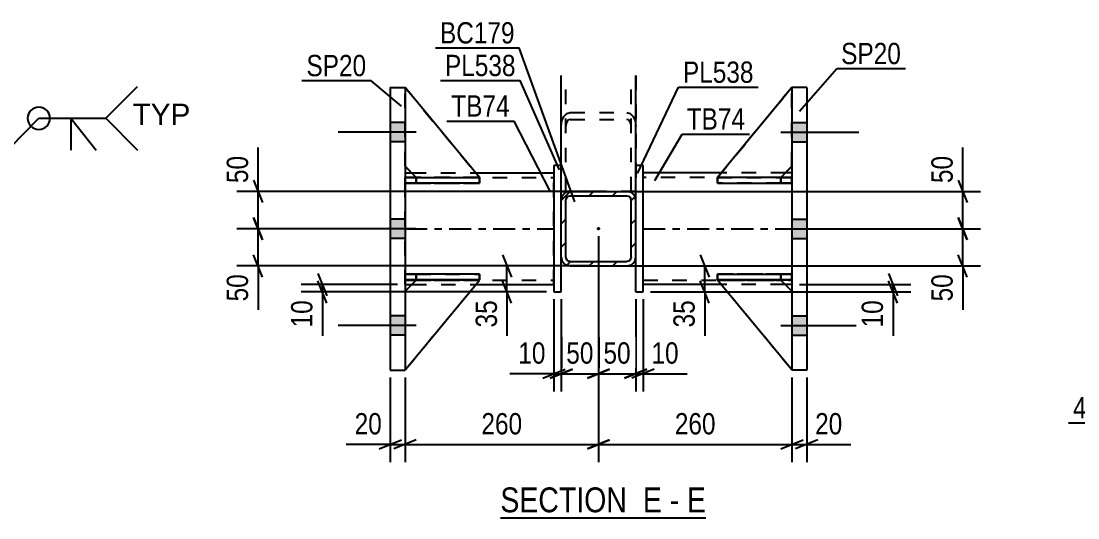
# Model space of a CAD drawing. Header units: millimetres. Extents: x 0 to 841, y 0 to 594.
# Drawn here: x 123 to 265, y 97.2 to 164 of the extents above; entities that cross this region are included whole.
import ezdxf

# ---------------------------------------------------------------- set-up
doc = ezdxf.new("R2010")
doc.units = ezdxf.units.MM
doc.linetypes.add('DXK_LINE_DOT2', pattern=[3.9198, 1.9599, -1.9599])
doc.linetypes.add('DXK_LINE_DOT3', pattern=[5.9187, 2.979, -0.9799, 0.9799, -0.9799])
doc.styles.add('Arial', font='ARIAL.TTF', dxfattribs={"height": 0.2})
doc.styles.add('Arial Narrow', font='ARIALN.TTF', dxfattribs={"height": 0.2})

# ---------------------------------------------------------------- blocks, each defined once
blk = doc.blocks.new('Unknown-122568519-16 - 2833')
at = {"color": 6, "linetype": 'Continuous'}
blk.add_line((187.39, 97.21), (215.03, 97.21), dxfattribs=at)
at = {"color": 0, "linetype": 'Continuous'}
for points in [[(205.49, 97.96), (205.49, 101.46), (187.39, 101.46), (187.39, 97.96)], [(209.1, 97.96), (209.1, 101.46), (206.54, 101.46), (206.54, 97.96)], [(211.42, 97.96), (211.42, 101.46), (210.15, 101.46), (210.15, 97.96)], [(215.03, 97.96), (215.03, 101.46), (212.47, 101.46), (212.47, 97.96)]]:
    blk.add_wipeout(points, dxfattribs=at)
at = {"color": 7, "linetype": 'Continuous', "style": 'Arial Narrow'}
for s, p in [('SECTION ', (187.39, 97.96)), ('E', (206.54, 97.96)), ('E', (212.47, 97.96)), ('-', (210.15, 97.96))]:
    blk.add_text(s, height=3.34, dxfattribs=at).set_placement(p)
blk = doc.blocks.new('Part-122568519-2897 - 2833')
at = {"color": 2, "linetype": 'Continuous'}
for p, q in [((195.58, 144.59), (195.58, 156.69)), ((205.58, 144.59), (205.58, 156.69)), ((195.58, 141.09), (196.78, 141.09)), ((205.23, 141.09), (204.38, 141.09)), ((205.49, 141.09), (205.23, 141.09)), ((205.58, 141.09), (205.49, 141.09))]:
    blk.add_line(p, q, dxfattribs=at)
at = {"color": 7, "linetype": 'DXK_LINE_DOT2'}
for p, q in [((196.18, 141.09), (196.18, 156.69)), ((204.98, 141.09), (204.98, 156.69)), ((195.67, 150.57), (195.93, 151.18)), ((195.93, 151.18), (196.32, 151.58)), ((196.32, 151.58), (196.78, 151.72)), ((196.55, 150.72), (196.36, 150.52)), ((196.78, 150.79), (196.55, 150.72)), ((196.78, 151.72), (204.38, 151.72)), ((196.78, 150.79), (204.38, 150.79)), ((204.38, 151.72), (204.84, 151.58)), ((204.61, 150.72), (204.38, 150.79)), ((204.8, 150.52), (204.61, 150.72)), ((204.84, 151.58), (205.23, 151.18)), ((205.23, 151.18), (205.49, 150.57)), ((195.58, 149.86), (195.67, 150.57)), ((196.23, 150.22), (196.18, 149.86)), ((196.36, 150.52), (196.23, 150.22)), ((204.93, 150.22), (204.8, 150.52)), ((204.98, 149.86), (204.93, 150.22)), ((205.49, 150.57), (205.58, 149.86)), ((195.58, 141.09), (195.58, 144.59)), ((205.58, 141.09), (205.58, 144.59)), ((195.67, 141.09), (195.58, 141.09)), ((196.78, 141.09), (204.84, 141.09)), ((205.23, 141.09), (204.98, 141.09))]:
    blk.add_line(p, q, dxfattribs=at)
blk = doc.blocks.new('Bolt-122568519-2849 - 2833')
at = {"linetype": 'Continuous'}
for points in [[(228.58, 147.78), (228.58, 150.38), (226.58, 150.38), (226.58, 147.78)], [(228.58, 147.78), (228.58, 150.38), (226.58, 150.38), (226.58, 147.78)], [(228.58, 147.78), (228.58, 150.38), (226.58, 150.38), (226.58, 147.78)], [(228.58, 134.78), (228.58, 137.38), (226.58, 137.38), (226.58, 134.78)], [(228.58, 134.78), (228.58, 137.38), (226.58, 137.38), (226.58, 134.78)], [(228.58, 121.78), (228.58, 124.38), (226.58, 124.38), (226.58, 121.78)], [(228.58, 121.78), (228.58, 124.38), (226.58, 124.38), (226.58, 121.78)], [(228.58, 121.78), (228.58, 124.38), (226.58, 124.38), (226.58, 121.78)]]:
    blk.add_hatch(color=1, dxfattribs=at).paths.add_polyline_path(points)
at = {"color": 1, "linetype": 'Continuous'}
for p, q in [((226.58, 150.38), (228.58, 150.38)), ((226.58, 150.38), (228.58, 150.38)), ((226.58, 150.38), (228.58, 150.38)), ((225.08, 149.08), (235.58, 149.08)), ((225.08, 149.08), (235.58, 149.08)), ((225.08, 149.08), (235.58, 149.08)), ((226.58, 147.78), (228.58, 147.78)), ((226.58, 147.78), (228.58, 147.78)), ((226.58, 147.78), (228.58, 147.78)), ((226.58, 137.38), (228.58, 137.38)), ((226.58, 137.38), (228.58, 137.38)), ((225.08, 136.08), (235.58, 136.08)), ((225.08, 136.08), (235.58, 136.08)), ((226.58, 134.78), (228.58, 134.78)), ((226.58, 134.78), (228.58, 134.78)), ((226.58, 124.38), (228.58, 124.38)), ((226.58, 124.38), (228.58, 124.38)), ((226.58, 124.38), (228.58, 124.38)), ((225.08, 123.08), (235.58, 123.08)), ((225.08, 123.08), (235.58, 123.08)), ((225.08, 123.08), (235.58, 123.08)), ((226.58, 121.78), (228.58, 121.78)), ((226.58, 121.78), (228.58, 121.78)), ((226.58, 121.78), (228.58, 121.78))]:
    blk.add_line(p, q, dxfattribs=at)
blk = doc.blocks.new('Part-122568519-3017 - 2833')
at = {"color": 7, "linetype": 'DXK_LINE_DOT2'}
for p, q in [((226.58, 155.09), (216.58, 142.98)), ((216.58, 142.98), (226.58, 155.09)), ((226.58, 144.48), (226.58, 155.09)), ((225.08, 142.98), (226.58, 144.48)), ((225.08, 142.98), (226.58, 144.48)), ((216.58, 142.98), (225.08, 142.98)), ((216.58, 142.98), (216.58, 142.98)), ((225.08, 142.98), (216.58, 142.98)), ((225.08, 142.98), (225.08, 142.98))]:
    blk.add_line(p, q, dxfattribs=at)
blk = doc.blocks.new('Part-122568519-2933 - 2833')
at = {"color": 7, "linetype": 'DXK_LINE_DOT2'}
for p, q in [((176.08, 129.18), (174.58, 127.68)), ((174.58, 117.09), (184.58, 129.18)), ((174.58, 127.68), (176.08, 129.18)), ((174.58, 117.09), (184.58, 129.18)), ((184.58, 129.18), (176.08, 129.18)), ((176.08, 129.18), (176.08, 129.18)), ((176.08, 129.18), (184.58, 129.18)), ((184.58, 129.18), (184.58, 129.18)), ((174.58, 127.68), (174.58, 117.09))]:
    blk.add_line(p, q, dxfattribs=at)
blk = doc.blocks.new('Part-122568519-2978 - 2833')
at = {"color": 2, "linetype": 'Continuous'}
for p, q in [((195.58, 144.59), (194.58, 144.59)), ((194.58, 144.59), (194.58, 127.59)), ((195.58, 139.89), (195.58, 144.59)), ((195.58, 127.59), (195.58, 132.29)), ((194.58, 127.59), (195.58, 127.59))]:
    blk.add_line(p, q, dxfattribs=at)
at = {"color": 7, "linetype": 'DXK_LINE_DOT2'}
blk.add_line((195.58, 132.29), (195.58, 139.89), dxfattribs=at)
blk = doc.blocks.new('Bolt-122568519-2850 - 2833')
at = {"linetype": 'Continuous'}
for points in [[(174.58, 147.78), (174.58, 150.38), (172.58, 150.38), (172.58, 147.78)], [(174.58, 147.78), (174.58, 150.38), (172.58, 150.38), (172.58, 147.78)], [(174.58, 147.78), (174.58, 150.38), (172.58, 150.38), (172.58, 147.78)], [(174.58, 134.78), (174.58, 137.38), (172.58, 137.38), (172.58, 134.78)], [(174.58, 134.78), (174.58, 137.38), (172.58, 137.38), (172.58, 134.78)], [(174.58, 121.78), (174.58, 124.38), (172.58, 124.38), (172.58, 121.78)], [(174.58, 121.78), (174.58, 124.38), (172.58, 124.38), (172.58, 121.78)], [(174.58, 121.78), (174.58, 124.38), (172.58, 124.38), (172.58, 121.78)]]:
    blk.add_hatch(color=1, dxfattribs=at).paths.add_polyline_path(points)
at = {"color": 1, "linetype": 'Continuous'}
for p, q in [((174.58, 150.38), (172.58, 150.38)), ((174.58, 150.38), (172.58, 150.38)), ((174.58, 150.38), (172.58, 150.38)), ((176.08, 149.08), (165.58, 149.08)), ((176.08, 149.08), (165.58, 149.08)), ((176.08, 149.08), (165.58, 149.08)), ((174.58, 147.78), (172.58, 147.78)), ((174.58, 147.78), (172.58, 147.78)), ((174.58, 147.78), (172.58, 147.78)), ((174.58, 137.38), (172.58, 137.38)), ((174.58, 137.38), (172.58, 137.38)), ((176.08, 136.08), (165.58, 136.08)), ((176.08, 136.08), (165.58, 136.08)), ((174.58, 134.78), (172.58, 134.78)), ((174.58, 134.78), (172.58, 134.78)), ((174.58, 124.38), (172.58, 124.38)), ((174.58, 124.38), (172.58, 124.38)), ((174.58, 124.38), (172.58, 124.38)), ((176.08, 123.08), (165.58, 123.08)), ((176.08, 123.08), (165.58, 123.08)), ((176.08, 123.08), (165.58, 123.08)), ((174.58, 121.78), (172.58, 121.78)), ((174.58, 121.78), (172.58, 121.78)), ((174.58, 121.78), (172.58, 121.78))]:
    blk.add_line(p, q, dxfattribs=at)
blk = doc.blocks.new('Part-122568519-2896 - 2833')
at = {"color": 7, "linetype": 'DXK_LINE_DOT2'}
for p, q in [((195.58, 141.09), (195.58, 156.69)), ((196.18, 141.09), (196.18, 156.69)), ((204.98, 141.09), (204.98, 156.69)), ((205.58, 156.69), (205.58, 141.09)), ((205.58, 141.09), (195.58, 141.09))]:
    blk.add_line(p, q, dxfattribs=at)
blk = doc.blocks.new('Part-122568519-2932 - 2833')
at = {"color": 2, "linetype": 'Continuous'}
for p, q in [((176.08, 129.18), (174.58, 127.68)), ((174.58, 117.09), (184.58, 129.18)), ((184.58, 129.18), (176.08, 129.18)), ((176.08, 129.18), (176.08, 129.18)), ((184.58, 129.18), (184.58, 129.18))]:
    blk.add_line(p, q, dxfattribs=at)
at = {"color": 7, "linetype": 'DXK_LINE_DOT2'}
for p, q in [((174.58, 127.68), (176.08, 129.18)), ((174.58, 117.09), (184.58, 129.18)), ((176.08, 129.18), (184.58, 129.18)), ((174.58, 127.68), (174.58, 117.09))]:
    blk.add_line(p, q, dxfattribs=at)
blk = doc.blocks.new('Part-122568519-2934 - 2833')
at = {"color": 2, "linetype": 'Continuous'}
for p, q in [((174.58, 155.09), (174.58, 155.09)), ((184.58, 142.98), (174.58, 155.08)), ((176.07, 142.99), (174.58, 144.48)), ((183.33, 142.98), (184.58, 142.98)), ((184.58, 142.98), (184.58, 142.98))]:
    blk.add_line(p, q, dxfattribs=at)
at = {"color": 7, "linetype": 'DXK_LINE_DOT2'}
for p, q in [((174.58, 155.09), (184.58, 142.98)), ((174.58, 155.08), (174.58, 155.09)), ((174.58, 144.48), (174.58, 155.09)), ((176.08, 142.98), (174.58, 144.48)), ((176.08, 142.98), (176.07, 142.99)), ((184.58, 142.98), (176.08, 142.98)), ((176.08, 142.98), (176.08, 142.98)), ((176.08, 142.98), (183.33, 142.98))]:
    blk.add_line(p, q, dxfattribs=at)
blk = doc.blocks.new('Part-122568519-2935 - 2833')
at = {"color": 7, "linetype": 'DXK_LINE_DOT2'}
for p, q in [((174.58, 144.48), (174.58, 155.09)), ((174.58, 155.09), (184.58, 142.98)), ((174.58, 155.09), (184.58, 142.98)), ((176.08, 142.98), (174.58, 144.48)), ((176.08, 142.98), (174.58, 144.48)), ((184.58, 142.98), (176.08, 142.98)), ((176.08, 142.98), (176.08, 142.98)), ((176.08, 142.98), (184.58, 142.98)), ((184.58, 142.98), (184.58, 142.98))]:
    blk.add_line(p, q, dxfattribs=at)
blk = doc.blocks.new('Part-122568519-2942 - 2833')
at = {"color": 2, "linetype": 'Continuous'}
for p, q in [((216.58, 129.99), (226.58, 129.99)), ((216.58, 129.99), (216.58, 129.19)), ((226.58, 129.99), (226.58, 129.99)), ((226.58, 129.19), (226.58, 129.99)), ((226.58, 129.19), (216.58, 129.19))]:
    blk.add_line(p, q, dxfattribs=at)
at = {"color": 7, "linetype": 'DXK_LINE_DOT2'}
for p, q in [((225.08, 129.99), (216.58, 129.99)), ((226.58, 129.99), (225.08, 129.99)), ((225.08, 129.99), (225.08, 129.19)), ((226.58, 129.99), (226.58, 129.99)), ((216.58, 129.19), (225.08, 129.19)), ((225.08, 129.19), (226.58, 129.19))]:
    blk.add_line(p, q, dxfattribs=at)
blk = doc.blocks.new('Part-122568519-3007 - 2833')
at = {"color": 2, "linetype": 'Continuous'}
for p, q in [((172.58, 155.08), (174.58, 155.08)), ((172.58, 155.08), (172.58, 117.08)), ((174.58, 155.08), (174.58, 117.08)), ((172.58, 117.08), (174.58, 117.08))]:
    blk.add_line(p, q, dxfattribs=at)
blk = doc.blocks.new('Part-122568519-2943 - 2833')
at = {"color": 2, "linetype": 'Continuous'}
for p, q in [((216.59, 142.99), (216.58, 142.99)), ((216.58, 142.99), (216.58, 142.19)), ((216.58, 142.19), (226.58, 142.19)), ((226.58, 142.99), (217.83, 142.99)), ((226.58, 142.99), (226.58, 142.99)), ((226.58, 142.99), (226.58, 142.19))]:
    blk.add_line(p, q, dxfattribs=at)
at = {"color": 7, "linetype": 'DXK_LINE_DOT2'}
for p, q in [((216.58, 142.19), (225.08, 142.19)), ((217.83, 142.99), (216.59, 142.99)), ((225.08, 142.99), (216.59, 142.99)), ((225.08, 142.99), (226.58, 142.99)), ((225.08, 142.99), (225.08, 142.19)), ((225.08, 142.19), (226.58, 142.19)), ((226.58, 142.99), (226.58, 142.99))]:
    blk.add_line(p, q, dxfattribs=at)
blk = doc.blocks.new('Part-122568519-3018 - 2833')
at = {"color": 7, "linetype": 'DXK_LINE_DOT2'}
for p, q in [((216.58, 129.19), (216.58, 129.99)), ((216.58, 129.99), (225.08, 129.99)), ((226.58, 129.99), (216.58, 129.99)), ((225.08, 129.19), (225.08, 129.99)), ((225.08, 129.99), (226.58, 129.99)), ((226.58, 129.19), (226.58, 129.99)), ((226.58, 129.19), (226.58, 129.99)), ((226.58, 129.99), (226.58, 129.99)), ((225.08, 129.19), (216.58, 129.19)), ((216.58, 129.19), (226.58, 129.19)), ((226.58, 129.19), (225.08, 129.19)), ((226.58, 129.19), (226.58, 129.19))]:
    blk.add_line(p, q, dxfattribs=at)
blk = doc.blocks.new('Part-122568519-2958 - 2833')
at = {"color": 2, "linetype": 'Continuous'}
for p, q in [((217.08, 143.58), (206.58, 143.58)), ((226.58, 143.58), (225.69, 143.58)), ((217.07, 128.58), (206.58, 128.58)), ((226.58, 128.58), (225.67, 128.58))]:
    blk.add_line(p, q, dxfattribs=at)
at = {"color": 7, "linetype": 'DXK_LINE_DOT2'}
for p, q in [((206.58, 128.58), (206.58, 143.58)), ((225.69, 143.58), (217.08, 143.58)), ((226.58, 143.58), (226.58, 128.58)), ((226.58, 142.98), (206.58, 142.98)), ((206.58, 129.18), (226.58, 129.18)), ((225.67, 128.58), (217.07, 128.58))]:
    blk.add_line(p, q, dxfattribs=at)
at = {"color": 7, "linetype": 'DXK_LINE_DOT3'}
blk.add_line((206.58, 136.08), (226.58, 136.08), dxfattribs=at)
blk = doc.blocks.new('Part-122568519-2973 - 2833')
at = {"color": 2, "linetype": 'Continuous'}
for p, q in [((206.58, 144.59), (205.58, 144.59)), ((205.58, 139.89), (205.58, 144.59)), ((206.58, 127.59), (206.58, 144.59)), ((205.58, 127.59), (205.58, 132.29)), ((205.58, 127.59), (206.58, 127.59))]:
    blk.add_line(p, q, dxfattribs=at)
at = {"color": 7, "linetype": 'DXK_LINE_DOT2'}
blk.add_line((205.58, 132.29), (205.58, 139.89), dxfattribs=at)
blk = doc.blocks.new('Part-122568519-2983 - 2833')
at = {"color": 2, "linetype": 'Continuous'}
for p, q in [((174.58, 143.58), (175.47, 143.58)), ((184.08, 143.58), (194.58, 143.58)), ((174.58, 128.58), (175.49, 128.58)), ((184.09, 128.58), (194.58, 128.58))]:
    blk.add_line(p, q, dxfattribs=at)
at = {"color": 7, "linetype": 'DXK_LINE_DOT2'}
for p, q in [((174.58, 128.58), (174.58, 143.58)), ((175.47, 143.58), (184.08, 143.58)), ((194.58, 128.58), (194.58, 143.58)), ((174.58, 142.98), (194.58, 142.98)), ((174.58, 129.18), (194.58, 129.18)), ((175.49, 128.58), (184.09, 128.58))]:
    blk.add_line(p, q, dxfattribs=at)
at = {"color": 7, "linetype": 'DXK_LINE_DOT3'}
blk.add_line((174.58, 136.08), (194.58, 136.08), dxfattribs=at)
blk = doc.blocks.new('Part-122568519-2984 - 2833')
at = {"color": 7, "linetype": 'DXK_LINE_DOT2'}
for p, q in [((174.58, 129.99), (176.08, 129.99)), ((184.58, 129.99), (174.58, 129.99)), ((174.58, 129.99), (174.58, 129.99)), ((174.58, 129.99), (174.58, 129.19)), ((174.58, 129.99), (174.58, 129.19)), ((176.08, 129.99), (184.58, 129.99)), ((176.08, 129.99), (176.08, 129.19)), ((184.58, 129.99), (184.58, 129.19)), ((176.08, 129.19), (174.58, 129.19)), ((174.58, 129.19), (184.58, 129.19)), ((174.58, 129.19), (174.58, 129.19)), ((184.58, 129.19), (176.08, 129.19))]:
    blk.add_line(p, q, dxfattribs=at)
blk = doc.blocks.new('Part-122568519-2985 - 2833')
at = {"color": 7, "linetype": 'DXK_LINE_DOT2'}
for p, q in [((174.58, 142.99), (176.08, 142.99)), ((184.35, 142.99), (174.58, 142.99)), ((174.58, 142.99), (174.58, 142.99)), ((174.58, 142.99), (174.58, 142.19)), ((174.58, 142.99), (174.58, 142.19)), ((176.08, 142.19), (174.58, 142.19)), ((174.58, 142.19), (184.58, 142.19)), ((174.58, 142.19), (174.58, 142.19)), ((176.08, 142.99), (184.58, 142.99)), ((176.08, 142.99), (176.08, 142.19)), ((184.58, 142.19), (176.08, 142.19)), ((184.58, 142.99), (184.58, 142.19))]:
    blk.add_line(p, q, dxfattribs=at)
blk = doc.blocks.new('Part-122568519-3050 - 2833')
at = {"linetype": 'Continuous'}
h = blk.add_hatch(dxfattribs=at)
h.set_pattern_fill('', scale=0.7, style=0, pattern_type=0)
h.set_pattern_definition([(45, (196.7794, 141.0946), (-1.57154, 1.57154), [])])
h.paths.add_polyline_path([(204.38, 141.09), (196.78, 141.09), (196.32, 141), (195.93, 140.74), (195.67, 140.35), (195.58, 139.89), (195.58, 132.29), (195.67, 131.84), (195.93, 131.45), (196.32, 131.19), (196.78, 131.09), (204.38, 131.09), (204.84, 131.19), (205.23, 131.45), (205.49, 131.84), (205.58, 132.29), (205.58, 139.89), (205.49, 140.35), (205.23, 140.74), (204.84, 141)])
h.paths.add_polyline_path([(204.93, 140.12), (204.98, 139.89), (204.98, 132.29), (204.93, 132.07), (204.8, 131.87), (204.61, 131.74), (204.38, 131.69), (196.78, 131.69), (196.55, 131.74), (196.36, 131.87), (196.23, 132.07), (196.18, 132.29), (196.18, 139.89), (196.23, 140.12), (196.36, 140.32), (196.55, 140.45), (196.78, 140.49), (204.38, 140.49), (204.61, 140.45), (204.8, 140.32)])
blk.add_hatch(color=30, dxfattribs=at).paths.add_polyline_path([(200.58, 135.99, -1), (200.58, 136.19, -1)])
at = {"color": 2, "linetype": 'Continuous'}
for p, q in [((196.78, 141.09), (196.32, 141)), ((196.78, 141.09), (204.38, 141.09)), ((204.84, 141), (204.38, 141.09)), ((195.67, 140.35), (195.58, 139.89)), ((195.58, 132.29), (195.58, 139.89)), ((196.18, 139.89), (196.23, 140.12)), ((196.18, 132.29), (196.18, 139.89)), ((196.23, 140.12), (196.36, 140.32)), ((196.36, 140.32), (196.55, 140.45)), ((196.55, 140.45), (196.78, 140.49)), ((196.78, 140.49), (204.38, 140.49)), ((204.38, 140.49), (204.61, 140.45)), ((204.61, 140.45), (204.8, 140.32)), ((204.8, 140.32), (204.93, 140.12)), ((204.93, 140.12), (204.98, 139.89)), ((204.98, 132.29), (204.98, 139.89)), ((205.58, 139.89), (205.49, 140.35)), ((205.58, 132.29), (205.58, 139.89)), ((195.58, 132.29), (195.67, 131.84)), ((196.23, 132.07), (196.18, 132.29)), ((204.98, 132.29), (204.93, 132.07)), ((205.49, 131.84), (205.58, 132.29)), ((196.36, 131.87), (196.23, 132.07)), ((196.32, 131.19), (196.78, 131.09)), ((196.55, 131.74), (196.36, 131.87)), ((196.78, 131.69), (196.55, 131.74)), ((196.78, 131.69), (204.38, 131.69)), ((196.78, 131.09), (204.38, 131.09)), ((204.61, 131.74), (204.38, 131.69)), ((204.38, 131.09), (204.84, 131.19)), ((204.8, 131.87), (204.61, 131.74)), ((204.93, 132.07), (204.8, 131.87))]:
    blk.add_line(p, q, dxfattribs=at)
at = {"color": 7, "linetype": 'DXK_LINE_DOT3'}
blk.add_line((200.58, 136.09), (200.58, 136.09), dxfattribs=at)
at = {"color": 30, "linetype": 'DXK_LINE_DOT3'}
blk.add_line((200.58, 136.09), (200.58, 136.09), dxfattribs=at)
at = {"color": 30, "linetype": 'Continuous'}
blk.add_circle((200.58, 136.09), 0.1, dxfattribs=at)
at = {"color": 2, "linetype": 'Continuous'}
for centre, start, end in [((196.78, 139.89), 112.5, 157.5), ((204.38, 139.89), 22.5, 67.5), ((196.78, 132.29), 202.5, 247.5), ((204.38, 132.29), 292.5, 337.5)]:
    blk.add_arc(centre, 1.2, start, end, dxfattribs=at)
blk = doc.blocks.new('Part-122568519-2986 - 2833')
at = {"color": 2, "linetype": 'Continuous'}
for p, q in [((174.58, 129.19), (174.58, 129.99)), ((184.58, 129.99), (174.58, 129.99)), ((184.58, 129.19), (184.58, 129.99)), ((184.58, 129.19), (174.58, 129.19)), ((174.58, 129.19), (174.58, 129.19))]:
    blk.add_line(p, q, dxfattribs=at)
at = {"color": 7, "linetype": 'DXK_LINE_DOT2'}
for p, q in [((176.08, 129.99), (174.58, 129.99)), ((176.08, 129.19), (176.08, 129.99)), ((184.58, 129.99), (176.08, 129.99)), ((174.58, 129.19), (176.08, 129.19)), ((176.08, 129.19), (184.58, 129.19))]:
    blk.add_line(p, q, dxfattribs=at)
blk = doc.blocks.new('Part-122568519-2987 - 2833')
at = {"color": 2, "linetype": 'Continuous'}
for p, q in [((174.58, 142.19), (174.58, 142.99)), ((174.58, 142.99), (183.33, 142.99)), ((184.58, 142.19), (174.58, 142.19)), ((174.58, 142.19), (174.58, 142.19)), ((184.58, 142.99), (184.57, 142.99)), ((184.58, 142.19), (184.58, 142.99))]:
    blk.add_line(p, q, dxfattribs=at)
at = {"color": 7, "linetype": 'DXK_LINE_DOT2'}
for p, q in [((176.08, 142.99), (174.58, 142.99)), ((174.58, 142.19), (176.08, 142.19)), ((176.08, 142.19), (176.08, 142.99)), ((176.08, 142.99), (184.57, 142.99)), ((176.08, 142.19), (184.58, 142.19))]:
    blk.add_line(p, q, dxfattribs=at)
blk = doc.blocks.new('Part-122568519-3002 - 2833')
at = {"color": 2, "linetype": 'Continuous'}
for p, q in [((228.58, 155.08), (226.58, 155.08)), ((226.58, 155.08), (226.58, 117.08)), ((228.58, 155.08), (228.58, 117.08)), ((228.58, 117.08), (226.58, 117.08))]:
    blk.add_line(p, q, dxfattribs=at)
blk = doc.blocks.new('Part-122568519-3016 - 2833')
at = {"color": 2, "linetype": 'Continuous'}
for p, q in [((226.58, 155.09), (216.58, 142.98)), ((226.58, 155.09), (226.58, 155.09)), ((225.09, 142.99), (226.58, 144.48)), ((217.83, 142.98), (216.58, 142.98)), ((216.58, 142.98), (216.58, 142.98))]:
    blk.add_line(p, q, dxfattribs=at)
at = {"color": 7, "linetype": 'DXK_LINE_DOT2'}
for p, q in [((226.58, 155.09), (216.58, 142.98)), ((226.58, 144.48), (226.58, 155.09)), ((225.08, 142.98), (226.58, 144.48)), ((225.08, 142.98), (216.58, 142.98)), ((225.08, 142.98), (217.83, 142.98)), ((225.08, 142.98), (225.09, 142.99)), ((225.08, 142.98), (225.08, 142.98))]:
    blk.add_line(p, q, dxfattribs=at)
blk = doc.blocks.new('Part-122568519-3019 - 2833')
at = {"color": 7, "linetype": 'DXK_LINE_DOT2'}
for p, q in [((216.58, 142.19), (216.58, 142.99)), ((216.58, 142.99), (225.08, 142.99)), ((226.58, 142.99), (216.58, 142.99)), ((225.08, 142.19), (216.58, 142.19)), ((216.58, 142.19), (226.58, 142.19)), ((225.08, 142.19), (225.08, 142.99)), ((225.08, 142.99), (226.58, 142.99)), ((226.58, 142.19), (225.08, 142.19)), ((226.58, 142.19), (226.58, 142.99)), ((226.58, 142.19), (226.58, 142.99)), ((226.58, 142.99), (226.58, 142.99)), ((226.58, 142.19), (226.58, 142.19))]:
    blk.add_line(p, q, dxfattribs=at)
blk = doc.blocks.new('Part-122568519-3053 - 2833')
at = {"color": 2, "linetype": 'Continuous'}
for p, q in [((216.58, 129.18), (216.58, 129.18)), ((225.08, 129.18), (216.58, 129.18)), ((226.58, 117.09), (216.58, 129.18)), ((225.08, 129.18), (225.08, 129.18)), ((225.08, 129.18), (226.58, 127.68))]:
    blk.add_line(p, q, dxfattribs=at)
at = {"color": 7, "linetype": 'DXK_LINE_DOT2'}
for p, q in [((216.58, 129.18), (225.08, 129.18)), ((226.58, 117.09), (216.58, 129.18)), ((225.08, 129.18), (226.58, 127.68)), ((226.58, 127.68), (226.58, 117.09))]:
    blk.add_line(p, q, dxfattribs=at)
blk = doc.blocks.new('Part-122568519-3054 - 2833')
at = {"color": 7, "linetype": 'DXK_LINE_DOT2'}
for p, q in [((216.58, 129.18), (225.08, 129.18)), ((226.58, 117.09), (216.58, 129.18)), ((216.58, 129.18), (216.58, 129.18)), ((225.08, 129.18), (216.58, 129.18)), ((226.58, 117.09), (216.58, 129.18)), ((225.08, 129.18), (226.58, 127.68)), ((225.08, 129.18), (225.08, 129.18)), ((226.58, 127.68), (225.08, 129.18)), ((226.58, 127.68), (226.58, 117.09))]:
    blk.add_line(p, q, dxfattribs=at)
blk = doc.blocks.new('StraightDimension-122568519-3164 - 2833')
at = {"color": 7, "linetype": 'Continuous'}
for p, q in [((200.58, 135.09), (200.58, 104.68)), ((174.58, 116.08), (174.58, 104.68)), ((176.08, 107.68), (173.08, 106.48)), ((174.58, 107.08), (200.58, 107.08)), ((199.08, 106.48), (202.08, 107.68))]:
    blk.add_line(p, q, dxfattribs=at)
at = {"color": 0}
blk.add_wipeout([(190.92, 107.83), (190.92, 112.03), (184.24, 112.03), (184.24, 107.83)], dxfattribs=at)
at = {"color": 3, "style": 'Arial Narrow'}
blk.add_text('260', height=2.863, dxfattribs=at).set_placement((184.84, 108.43))
blk = doc.blocks.new('StraightDimension-122568519-3244 - 2833')
at = {"color": 7, "linetype": 'Continuous'}
for p, q in [((154.82, 141.09), (154.82, 147)), ((154.82, 141.09), (154.82, 147)), ((154.22, 142.59), (155.42, 139.59)), ((199.58, 141.09), (151.97, 141.09)), ((154.82, 136.08), (154.82, 141.09)), ((155.42, 134.58), (154.22, 137.58)), ((167.08, 136.08), (151.97, 136.08))]:
    blk.add_line(p, q, dxfattribs=at)
at = {"color": 0}
blk.add_wipeout([(154.07, 146.48), (149.87, 146.48), (149.87, 141.62), (154.07, 141.62)], dxfattribs=at)
at = {"color": 3, "style": 'Arial Narrow'}
blk.add_text('50', height=2.863, rotation=90.0002, dxfattribs=at).set_placement((153.47, 142.22))
blk = doc.blocks.new('StraightDimension-122568519-3080 - 2833')
at = {"color": 7, "linetype": 'Continuous'}
for p, q in [((200.58, 135.09), (200.58, 114.19)), ((195.58, 126.59), (195.58, 114.19)), ((194.08, 115.99), (197.08, 117.19)), ((195.58, 116.59), (200.58, 116.59)), ((202.08, 117.19), (199.08, 115.99))]:
    blk.add_line(p, q, dxfattribs=at)
at = {"color": 0}
blk.add_wipeout([(200.51, 117.34), (200.51, 121.54), (195.65, 121.54), (195.65, 117.34)], dxfattribs=at)
at = {"color": 3, "style": 'Arial Narrow'}
blk.add_text('50', height=2.863, dxfattribs=at).set_placement((196.25, 117.94))
blk = doc.blocks.new('StraightDimension-122568519-3187 - 2833')
at = {"color": 7, "linetype": 'Continuous'}
for p, q in [((172.58, 116.08), (172.58, 104.68)), ((174.58, 116.08), (174.58, 104.68)), ((172.58, 107.08), (166.67, 107.08)), ((172.58, 107.08), (166.67, 107.08)), ((171.08, 106.48), (174.08, 107.68)), ((172.58, 107.08), (174.58, 107.08)), ((176.08, 107.68), (173.08, 106.48))]:
    blk.add_line(p, q, dxfattribs=at)
at = {"color": 0}
blk.add_wipeout([(172.05, 107.83), (172.05, 112.03), (167.2, 112.03), (167.2, 107.83)], dxfattribs=at)
at = {"color": 3, "style": 'Arial Narrow'}
blk.add_text('20', height=2.863, dxfattribs=at).set_placement((167.8, 108.43))
blk = doc.blocks.new('StraightDimension-122568519-3070 - 2833')
at = {"color": 7, "linetype": 'Continuous'}
for p, q in [((194.58, 126.59), (194.58, 114.19)), ((195.58, 126.59), (195.58, 114.19)), ((194.58, 116.59), (188.67, 116.59)), ((194.58, 116.59), (188.67, 116.59)), ((193.08, 115.99), (196.08, 117.19)), ((197.08, 117.19), (194.08, 115.99)), ((194.58, 116.59), (195.58, 116.59))]:
    blk.add_line(p, q, dxfattribs=at)
at = {"color": 0}
blk.add_wipeout([(194.05, 117.34), (194.05, 121.54), (189.2, 121.54), (189.2, 117.34)], dxfattribs=at)
at = {"color": 3, "style": 'Arial Narrow'}
blk.add_text('10', height=2.863, dxfattribs=at).set_placement((189.8, 117.94))
blk = doc.blocks.new('StraightDimension-122568519-3226 - 2833')
at = {"color": 7, "linetype": 'Continuous'}
for p, q in [((162.87, 130.08), (164.07, 127.08)), ((173.58, 128.58), (160.62, 128.58)), ((164.07, 126.09), (162.87, 129.09)), ((163.47, 127.59), (163.47, 128.58)), ((193.58, 127.59), (160.62, 127.59)), ((163.47, 127.59), (163.47, 121.68)), ((163.47, 127.59), (163.47, 121.68))]:
    blk.add_line(p, q, dxfattribs=at)
at = {"color": 0}
blk.add_wipeout([(162.72, 127.06), (158.52, 127.06), (158.52, 122.21), (162.72, 122.21)], dxfattribs=at)
at = {"color": 3, "style": 'Arial Narrow'}
blk.add_text('10', height=2.863, rotation=90.0002, dxfattribs=at).set_placement((162.12, 122.81))
blk = doc.blocks.new('StraightDimension-122568519-3114 - 2833')
at = {"color": 7, "linetype": 'Continuous'}
for p, q in [((205.58, 126.59), (205.58, 114.19)), ((206.58, 126.59), (206.58, 114.19)), ((204.08, 115.99), (207.08, 117.19)), ((208.08, 117.19), (205.08, 115.99)), ((205.58, 116.59), (206.58, 116.59)), ((206.58, 116.59), (212.49, 116.59)), ((206.58, 116.59), (212.49, 116.59))]:
    blk.add_line(p, q, dxfattribs=at)
at = {"color": 0}
blk.add_wipeout([(211.96, 117.34), (211.96, 121.54), (207.1, 121.54), (207.1, 117.34)], dxfattribs=at)
at = {"color": 3, "style": 'Arial Narrow'}
blk.add_text('10', height=2.863, dxfattribs=at).set_placement((207.7, 117.94))
blk = doc.blocks.new('StraightDimension-122568519-3125 - 2833')
at = {"color": 7, "linetype": 'Continuous'}
for p, q in [((226.58, 116.09), (226.58, 104.68)), ((228.58, 116.08), (228.58, 104.68)), ((225.08, 106.48), (228.08, 107.68)), ((226.58, 107.08), (228.58, 107.08)), ((230.08, 107.68), (227.08, 106.48)), ((228.58, 107.08), (234.49, 107.08)), ((228.58, 107.08), (234.49, 107.08))]:
    blk.add_line(p, q, dxfattribs=at)
at = {"color": 0}
blk.add_wipeout([(233.96, 107.83), (233.96, 112.03), (229.1, 112.03), (229.1, 107.83)], dxfattribs=at)
at = {"color": 3, "style": 'Arial Narrow'}
blk.add_text('20', height=2.863, dxfattribs=at).set_placement((229.7, 108.43))
blk = doc.blocks.new('StraightDimension-122568519-3215 - 2833')
at = {"color": 7, "linetype": 'Continuous'}
for p, q in [((187.68, 132.59), (188.88, 129.59)), ((199.58, 131.09), (185.43, 131.09)), ((188.28, 127.59), (188.28, 131.09)), ((188.88, 126.09), (187.68, 129.09)), ((193.58, 127.59), (185.43, 127.59)), ((188.28, 127.59), (188.28, 121.68)), ((188.28, 127.59), (188.28, 121.68))]:
    blk.add_line(p, q, dxfattribs=at)
at = {"color": 0}
blk.add_wipeout([(187.53, 127.06), (183.33, 127.06), (183.33, 122.21), (187.53, 122.21)], dxfattribs=at)
at = {"color": 3, "style": 'Arial Narrow'}
blk.add_text('35', height=2.863, rotation=90.0002, dxfattribs=at).set_placement((186.93, 122.81))
blk = doc.blocks.new('StraightDimension-122568519-3264 - 2833')
at = {"color": 7, "linetype": 'Continuous'}
for p, q in [((154.22, 137.58), (155.42, 134.58)), ((167.08, 136.08), (151.97, 136.08)), ((154.82, 131.09), (154.82, 136.08)), ((155.42, 129.59), (154.22, 132.59)), ((199.58, 131.09), (151.97, 131.09)), ((154.82, 131.09), (154.82, 125.19)), ((154.82, 131.09), (154.82, 125.19))]:
    blk.add_line(p, q, dxfattribs=at)
at = {"color": 0}
blk.add_wipeout([(154.07, 130.57), (149.87, 130.57), (149.87, 125.71), (154.07, 125.71)], dxfattribs=at)
at = {"color": 3, "style": 'Arial Narrow'}
blk.add_text('50', height=2.863, rotation=90.0002, dxfattribs=at).set_placement((153.47, 126.31))
blk = doc.blocks.new('StraightDimension-122568519-3097 - 2833')
at = {"color": 7, "linetype": 'Continuous'}
for p, q in [((200.58, 135.09), (200.58, 114.19)), ((205.58, 126.59), (205.58, 114.19)), ((199.08, 115.99), (202.08, 117.19)), ((200.58, 116.59), (205.58, 116.59)), ((207.08, 117.19), (204.08, 115.99))]:
    blk.add_line(p, q, dxfattribs=at)
at = {"color": 0}
blk.add_wipeout([(205.51, 117.34), (205.51, 121.54), (200.65, 121.54), (200.65, 117.34)], dxfattribs=at)
at = {"color": 3, "style": 'Arial Narrow'}
blk.add_text('50', height=2.863, dxfattribs=at).set_placement((201.25, 117.94))
blk = doc.blocks.new('StraightDimension-122568519-3141 - 2833')
at = {"color": 7, "linetype": 'Continuous'}
for p, q in [((200.58, 135.09), (200.58, 104.68)), ((226.58, 116.09), (226.58, 104.68)), ((202.08, 107.68), (199.08, 106.48)), ((200.58, 107.08), (226.58, 107.08)), ((225.08, 106.48), (228.08, 107.68))]:
    blk.add_line(p, q, dxfattribs=at)
at = {"color": 0}
blk.add_wipeout([(216.92, 107.83), (216.92, 112.03), (210.24, 112.03), (210.24, 107.83)], dxfattribs=at)
at = {"color": 3, "style": 'Arial Narrow'}
blk.add_text('260', height=2.863, dxfattribs=at).set_placement((210.84, 108.43))
blk = doc.blocks.new('StraightDimension-122568519-3204 - 2833')
at = {"color": 7, "linetype": 'Continuous'}
for p, q in [((214.26, 132.59), (215.46, 129.59)), ((201.58, 131.09), (217.26, 131.09)), ((214.86, 127.59), (214.86, 131.09)), ((215.46, 126.09), (214.26, 129.09)), ((207.58, 127.59), (217.26, 127.59)), ((214.86, 127.59), (214.86, 121.68)), ((214.86, 127.59), (214.86, 121.68))]:
    blk.add_line(p, q, dxfattribs=at)
at = {"color": 0}
blk.add_wipeout([(214.11, 127.06), (209.91, 127.06), (209.91, 122.21), (214.11, 122.21)], dxfattribs=at)
at = {"color": 3, "style": 'Arial Narrow'}
blk.add_text('35', height=2.863, rotation=90.0002, dxfattribs=at).set_placement((213.51, 122.81))
blk = doc.blocks.new('StraightDimension-122568519-3235 - 2833')
at = {"color": 7, "linetype": 'Continuous'}
for p, q in [((239.57, 130.08), (240.77, 127.08)), ((227.58, 128.58), (242.57, 128.58)), ((240.77, 126.09), (239.57, 129.09)), ((240.17, 127.59), (240.17, 128.58)), ((207.58, 127.59), (242.57, 127.59)), ((240.17, 127.59), (240.17, 121.68)), ((240.17, 127.59), (240.17, 121.68))]:
    blk.add_line(p, q, dxfattribs=at)
at = {"color": 0}
blk.add_wipeout([(239.42, 127.06), (235.22, 127.06), (235.22, 122.21), (239.42, 122.21)], dxfattribs=at)
at = {"color": 3, "style": 'Arial Narrow'}
blk.add_text('10', height=2.863, rotation=90.0002, dxfattribs=at).set_placement((238.82, 122.81))
blk = doc.blocks.new('StraightDimension-122568519-3283 - 2833')
at = {"color": 7, "linetype": 'Continuous'}
for p, q in [((249.54, 141.09), (249.54, 147)), ((249.54, 141.09), (249.54, 147)), ((248.94, 142.59), (250.14, 139.59)), ((201.58, 141.09), (251.94, 141.09)), ((249.54, 136.08), (249.54, 141.09)), ((250.14, 134.58), (248.94, 137.58)), ((234.08, 136.08), (251.94, 136.08))]:
    blk.add_line(p, q, dxfattribs=at)
at = {"color": 0}
blk.add_wipeout([(248.79, 146.48), (244.59, 146.48), (244.59, 141.62), (248.79, 141.62)], dxfattribs=at)
at = {"color": 3, "style": 'Arial Narrow'}
blk.add_text('50', height=2.863, rotation=90.0002, dxfattribs=at).set_placement((248.19, 142.22))
blk = doc.blocks.new('StraightDimension-122568519-3301 - 2833')
at = {"color": 7, "linetype": 'Continuous'}
for p, q in [((248.94, 137.58), (250.14, 134.58)), ((234.08, 136.08), (251.94, 136.08)), ((249.54, 131.09), (249.54, 136.08)), ((250.14, 129.59), (248.94, 132.59)), ((201.58, 131.09), (251.94, 131.09)), ((249.54, 131.09), (249.54, 125.19)), ((249.54, 131.09), (249.54, 125.19))]:
    blk.add_line(p, q, dxfattribs=at)
at = {"color": 0}
blk.add_wipeout([(248.79, 130.57), (244.59, 130.57), (244.59, 125.71), (248.79, 125.71)], dxfattribs=at)
at = {"color": 3, "style": 'Arial Narrow'}
blk.add_text('50', height=2.863, rotation=90.0002, dxfattribs=at).set_placement((248.19, 126.31))
blk = doc.blocks.new('WeldMark-122568519-2343 - 2078')
at = {"linetype": 'Continuous'}
blk.add_hatch(color=30, dxfattribs=at).paths.add_polyline_path([(113.77, 138.07), (111.14, 136.45), (112.7, 139.12)])
at = {"color": 30, "linetype": 'Continuous'}
for p, q in [((111.14, 136.45), (125.34, 150.93)), ((125.34, 150.93), (134.34, 150.93))]:
    blk.add_line(p, q, dxfattribs=at)
at = {"color": 3, "linetype": 'Continuous'}
for q in [(133.06, 146.64), (129.63, 146.64)]:
    blk.add_line((129.63, 150.93), q, dxfattribs=at)
for start, end in [(90, 270), (270, 90)]:
    blk.add_arc((125.34, 150.93), 1.5, start, end, dxfattribs=at)
at = {"color": 0, "linetype": 'Continuous'}
blk.add_wipeout([(145.72, 150.03), (145.72, 153.03), (137.94, 153.03), (137.94, 150.03)], dxfattribs=at)
blk.add_wipeout([(145.72, 150.03), (145.72, 153.03), (137.94, 153.03), (137.94, 150.03)], dxfattribs=at)
at = {"color": 3, "linetype": 'Continuous'}
for q in [(138.63, 155.21), (138.63, 146.64)]:
    blk.add_line((134.34, 150.93), q, dxfattribs=at)
at = {"color": 3, "linetype": 'Continuous', "style": 'Arial'}
blk.add_text('TYP', height=2.865, dxfattribs=at).set_placement((137.94, 150.03))
blk = doc.blocks.new('Mark-122568519-2998 - 2833')
at = {"color": 0}
blk.add_wipeout([(241.24, 158.21), (241.24, 161.21), (233.2, 161.21), (233.2, 158.21)], dxfattribs=at)
blk.add_wipeout([(241.24, 158.21), (241.24, 161.21), (233.2, 161.21), (233.2, 158.21)], dxfattribs=at)
at = {"color": 30, "linetype": 'Continuous'}
for p, q in [((227.58, 151.88), (232.6, 157.61)), ((232.6, 157.61), (241.84, 157.61))]:
    blk.add_line(p, q, dxfattribs=at)
at = {"color": 3, "style": 'Arial Narrow'}
blk.add_text('SP20', height=2.863, dxfattribs=at).set_placement((233.2, 158.21))
blk = doc.blocks.new('Mark-122568519-2954 - 2833')
at = {"color": 0}
blk.add_wipeout([(220.28, 149.41), (220.28, 152.41), (212.43, 152.41), (212.43, 149.41)], dxfattribs=at)
blk.add_wipeout([(220.28, 149.41), (220.28, 152.41), (212.43, 152.41), (212.43, 149.41)], dxfattribs=at)
at = {"color": 30, "linetype": 'Continuous'}
for p, q in [((208.15, 142.57), (211.83, 148.81)), ((211.83, 148.81), (220.88, 148.81))]:
    blk.add_line(p, q, dxfattribs=at)
at = {"color": 3, "style": 'Arial Narrow'}
blk.add_text('TB74', height=2.863, dxfattribs=at).set_placement((212.43, 149.41))
blk = doc.blocks.new('Mark-122568519-2969 - 2833')
at = {"color": 0}
blk.add_wipeout([(221.43, 155.7), (221.43, 158.7), (211.93, 158.7), (211.93, 155.7)], dxfattribs=at)
blk.add_wipeout([(221.43, 155.7), (221.43, 158.7), (211.93, 158.7), (211.93, 155.7)], dxfattribs=at)
at = {"color": 30, "linetype": 'Continuous'}
for p, q in [((205.84, 143.53), (211.33, 155.1)), ((211.33, 155.1), (222.03, 155.1))]:
    blk.add_line(p, q, dxfattribs=at)
at = {"color": 3, "style": 'Arial Narrow'}
blk.add_text('PL538', height=2.863, dxfattribs=at).set_placement((211.93, 155.7))
blk = doc.blocks.new('Mark-122568519-2974 - 2833')
at = {"color": 0}
blk.add_wipeout([(189.44, 156.6), (189.44, 159.6), (179.94, 159.6), (179.94, 156.6)], dxfattribs=at)
blk.add_wipeout([(189.44, 156.6), (189.44, 159.6), (179.94, 159.6), (179.94, 156.6)], dxfattribs=at)
at = {"color": 30, "linetype": 'Continuous'}
for p in [(179.34, 156), (195.34, 144.02)]:
    blk.add_line(p, (190.04, 156), dxfattribs=at)
at = {"color": 3, "style": 'Arial Narrow'}
blk.add_text('PL538', height=2.863, dxfattribs=at).set_placement((179.94, 156.6))
blk = doc.blocks.new('Mark-122568519-2979 - 2833')
at = {"color": 0}
blk.add_wipeout([(188.64, 151.16), (188.64, 154.16), (180.79, 154.16), (180.79, 151.16)], dxfattribs=at)
blk.add_wipeout([(188.64, 151.16), (188.64, 154.16), (180.79, 154.16), (180.79, 151.16)], dxfattribs=at)
at = {"color": 30, "linetype": 'Continuous'}
for p in [(180.19, 150.56), (194.1, 141.13)]:
    blk.add_line(p, (189.24, 150.56), dxfattribs=at)
at = {"color": 3, "style": 'Arial Narrow'}
blk.add_text('TB74', height=2.863, dxfattribs=at).set_placement((180.79, 151.16))
blk = doc.blocks.new('Mark-122568519-3003 - 2833')
at = {"color": 0}
blk.add_wipeout([(169.36, 156.59), (169.36, 159.59), (161.32, 159.59), (161.32, 156.59)], dxfattribs=at)
blk.add_wipeout([(169.36, 156.59), (169.36, 159.59), (161.32, 159.59), (161.32, 156.59)], dxfattribs=at)
at = {"color": 30, "linetype": 'Continuous'}
for p in [(160.72, 155.99), (174.12, 152.56)]:
    blk.add_line(p, (169.96, 155.99), dxfattribs=at)
at = {"color": 3, "style": 'Arial Narrow'}
blk.add_text('SP20', height=2.863, dxfattribs=at).set_placement((161.32, 156.59))
blk = doc.blocks.new('Mark-122568519-3046 - 2833')
at = {"color": 0}
blk.add_wipeout([(189.32, 160.99), (189.32, 163.99), (179.27, 163.99), (179.27, 160.99)], dxfattribs=at)
blk.add_wipeout([(189.32, 160.99), (189.32, 163.99), (179.27, 163.99), (179.27, 160.99)], dxfattribs=at)
at = {"color": 30, "linetype": 'Continuous'}
for p in [(178.67, 160.39), (197.42, 139.7)]:
    blk.add_line(p, (189.92, 160.39), dxfattribs=at)
at = {"color": 3, "style": 'Arial Narrow'}
blk.add_text('BC179', height=2.863, dxfattribs=at).set_placement((179.27, 160.99))
blk = doc.blocks.new('MarkSet-122568519-3859 - 3463')
at = {"color": 0}
for points in [[(267.83, 110.58), (267.83, 113.58), (264.36, 113.58), (264.36, 110.58)], [(276.58, 110.58), (276.58, 113.58), (268.73, 113.58), (268.73, 110.58)], [(282.05, 110.58), (282.05, 113.58), (277.48, 113.58), (277.48, 110.58)]]:
    blk.add_wipeout(points, dxfattribs=at)
for points in [[(267.83, 110.58), (267.83, 113.58), (264.36, 113.58), (264.36, 110.58)], [(276.58, 110.58), (276.58, 113.58), (268.73, 113.58), (268.73, 110.58)], [(282.05, 110.58), (282.05, 113.58), (277.48, 113.58), (277.48, 110.58)]]:
    blk.add_wipeout(points, dxfattribs=at)
at = {"color": 30, "linetype": 'Continuous'}
for p in [(288.76, 127.68), (263.76, 109.98)]:
    blk.add_line(p, (282.65, 109.98), dxfattribs=at)
at = {"color": 3, "style": 'Arial Narrow'}
for s, p in [('4x', (264.36, 110.58)), ('ST33', (268.73, 110.58)), ('NS', (277.48, 110.58))]:
    blk.add_text(s, height=2.863, dxfattribs=at).set_placement(p)

msp = doc.modelspace()

# ---------------------------------------------------------------- block references
for name in ['Part-122568519-2897 - 2833', 'Part-122568519-2896 - 2833', 'WeldMark-122568519-2343 - 2078', 'Part-122568519-3007 - 2833', 'Part-122568519-2934 - 2833', 'Part-122568519-2935 - 2833', 'Part-122568519-3017 - 2833', 'Part-122568519-3016 - 2833', 'Part-122568519-3002 - 2833', 'Bolt-122568519-2850 - 2833', 'Bolt-122568519-2849 - 2833', 'Part-122568519-2983 - 2833', 'Part-122568519-2978 - 2833', 'Part-122568519-2973 - 2833', 'Part-122568519-2958 - 2833', 'Part-122568519-2985 - 2833', 'Part-122568519-2987 - 2833', 'Part-122568519-2943 - 2833', 'Part-122568519-3019 - 2833', 'Part-122568519-3050 - 2833', 'Part-122568519-2984 - 2833', 'Part-122568519-2986 - 2833', 'Part-122568519-2942 - 2833', 'Part-122568519-3018 - 2833', 'Part-122568519-2933 - 2833', 'Part-122568519-2932 - 2833', 'Part-122568519-3053 - 2833', 'Part-122568519-3054 - 2833', 'StraightDimension-122568519-3114 - 2833', 'MarkSet-122568519-3859 - 3463', 'StraightDimension-122568519-3125 - 2833', 'Unknown-122568519-16 - 2833']:
    msp.add_blockref(name, (0, 0))

# ---------------------------------------------------------------- next in the draw order: block references
for name in ['Mark-122568519-2998 - 2833', 'Mark-122568519-3003 - 2833', 'StraightDimension-122568519-3164 - 2833']:
    msp.add_blockref(name, (0, 0))

# ---------------------------------------------------------------- next in the draw order: block references
for name in ['StraightDimension-122568519-3244 - 2833', 'StraightDimension-122568519-3187 - 2833']:
    msp.add_blockref(name, (0, 0))

# ---------------------------------------------------------------- next in the draw order: block references
for name in ['Mark-122568519-2974 - 2833', 'StraightDimension-122568519-3080 - 2833']:
    msp.add_blockref(name, (0, 0))

# ---------------------------------------------------------------- next in the draw order: block references
for name in ['Mark-122568519-2979 - 2833', 'StraightDimension-122568519-3070 - 2833']:
    msp.add_blockref(name, (0, 0))

# ---------------------------------------------------------------- next in the draw order: block references
for name in ['Mark-122568519-3046 - 2833', 'StraightDimension-122568519-3226 - 2833']:
    msp.add_blockref(name, (0, 0))

# ---------------------------------------------------------------- next in the draw order: block references
msp.add_blockref('StraightDimension-122568519-3215 - 2833', (0, 0))

# ---------------------------------------------------------------- next in the draw order: block references
msp.add_blockref('StraightDimension-122568519-3264 - 2833', (0, 0))

# ---------------------------------------------------------------- next in the draw order: block references
msp.add_blockref('StraightDimension-122568519-3097 - 2833', (0, 0))

# ---------------------------------------------------------------- next in the draw order: block references
msp.add_blockref('StraightDimension-122568519-3141 - 2833', (0, 0))

# ---------------------------------------------------------------- next in the draw order: block references
for name in ['StraightDimension-122568519-3283 - 2833', 'StraightDimension-122568519-3204 - 2833']:
    msp.add_blockref(name, (0, 0))

# ---------------------------------------------------------------- next in the draw order: block references
for name in ['Mark-122568519-2954 - 2833', 'StraightDimension-122568519-3235 - 2833']:
    msp.add_blockref(name, (0, 0))

# ---------------------------------------------------------------- next in the draw order: block references
for name in ['Mark-122568519-2969 - 2833', 'StraightDimension-122568519-3301 - 2833']:
    msp.add_blockref(name, (0, 0))

doc.saveas('drawing.dxf')
